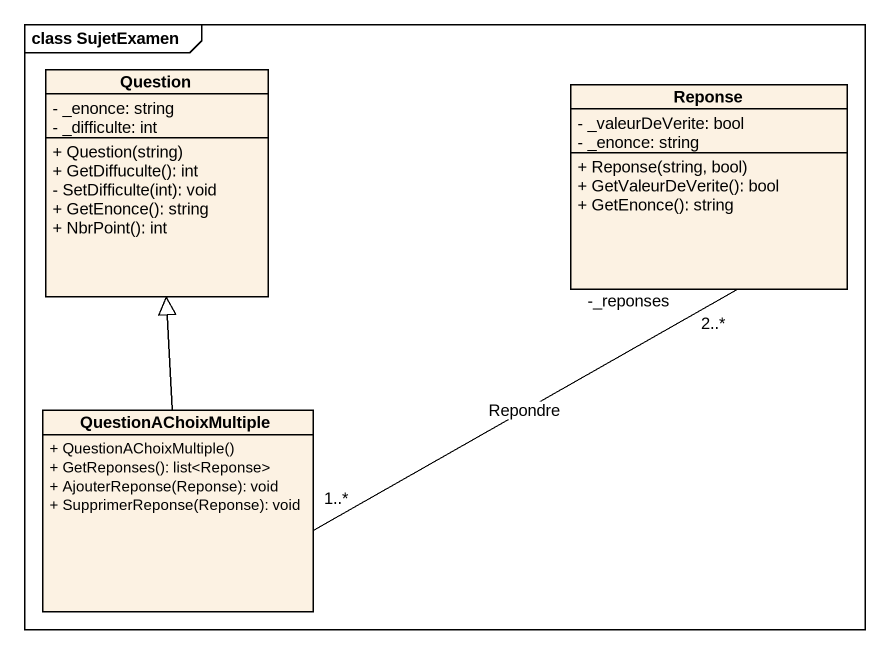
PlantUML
@startuml
mainframe class SujetExamen
hide circle
hide empty members
skinparam classAttributeIconSize 0
class Question {
  - _enonce: string
  - _difficulte: int
  + Question(string)
  + GetDiffuculte(): int
  - SetDifficulte(int): void
  + GetEnonce(): string
  + NbrPoint(): int
}
class Reponse {
  - _valeurDeVerite: bool
  - _enonce: string
  + Reponse(string, bool)
  + GetValeurDeVerite(): bool
  + GetEnonce(): string
}
class QuestionAChoixMultiple {
  + QuestionAChoixMultiple()
  + GetReponses(): list<Reponse>
  + AjouterReponse(Reponse): void
  + SupprimerReponse(Reponse): void
}
Reponse "-_reponses\n2..*" -- "1..*" QuestionAChoixMultiple : Repondre
QuestionAChoixMultiple -up-|> Question
@enduml
